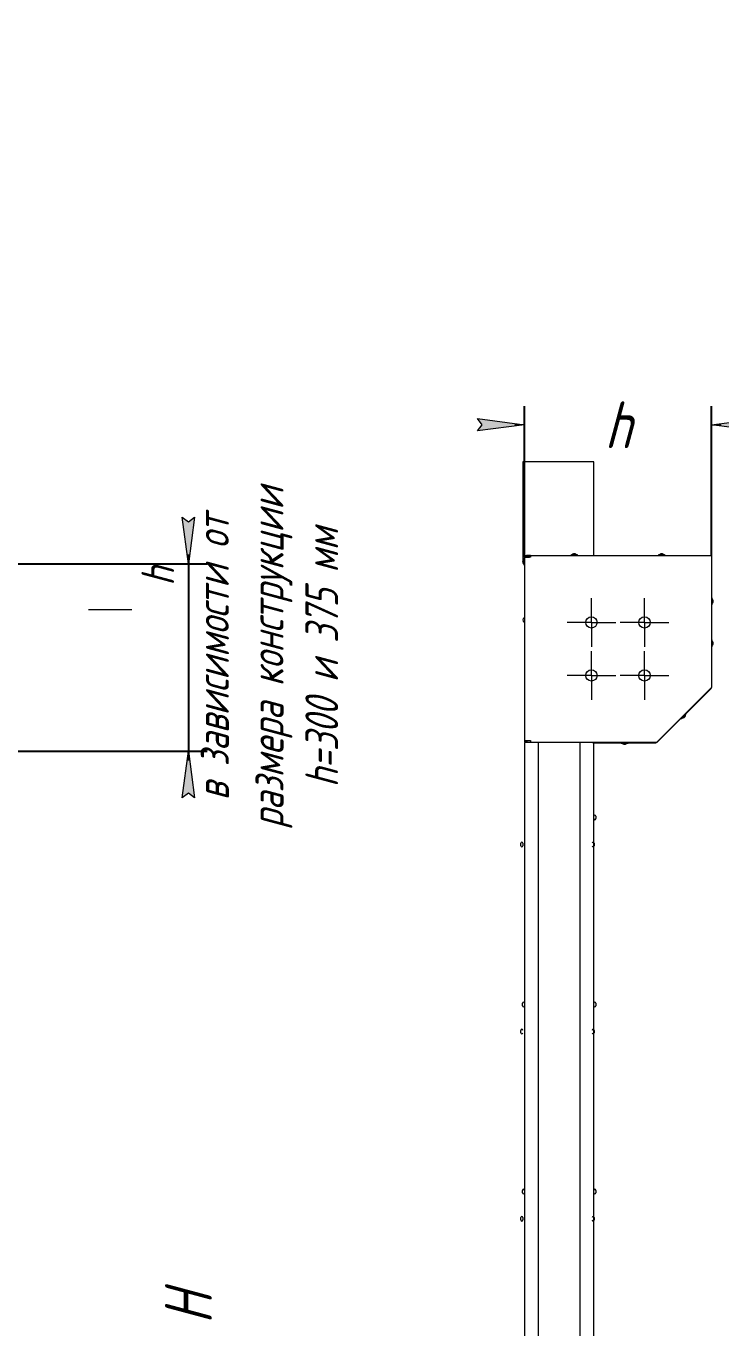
# Model space of a CAD drawing. Header units: millimetres. Extents: x 0 to 420, y 0 to 297.
# Drawn here: x 227.8 to 302, y 157.8 to 297 of the extents above; entities that cross this region are included whole.
import ezdxf

# ---------------------------------------------------------------- set-up
doc = ezdxf.new("R2010")
doc.units = ezdxf.units.MM
doc.linetypes.add('K5LT_AXLED', pattern=[19.5, 15, -1.5, 1.5, -1.5])
doc.linetypes.add('K5LT_THIN', pattern=[0])
doc.layers.add('Системный слой', color=7, linetype='Continuous')
doc.styles.add('KDIMTEXTSTYLE', font='GOST_AU.SHX', dxfattribs={"width": 0.96, "oblique": 15, "height": 5})
doc.dimstyles.new('KDIMSTYLE (0.07)', dxfattribs={"dimtxt": 5, "dimasz": 1, "dimexe": 2, "dimexo": 0, "dimgap": 1, "dimtad": 1, "dimlfac": 15, "dimtxsty": 'KDIMTEXTSTYLE', "dimsah": 1, "dimcen": 0, "dimdle": 1, "dimadec": 0, "dimazin": 0, "dimtfac": 0.667, "dimtmove": 0, "dimatfit": 3, "dimfxl": 1, "dimtvp": 1, "dimtolj": 1, "dimtzin": 0, "dimarcsym": 0})

# ---------------------------------------------------------------- blocks, each defined once
blk = doc.blocks.new('KDIMARROW_01')
at = {"layer": 'Системный слой'}
blk.add_hatch(color=0, dxfattribs=at).paths.add_polyline_path([(0, 0), (-5, 0.658262491226197), (-4.5, 5.51091059616309e-16), (-5, -0.6582624912261956)])
at = {"layer": 'Системный слой', "color": 0, "linetype": 'K5LT_THIN', "lineweight": 18}
for p, q in [((-4.5, 5.51091059616309e-16), (-5, 0.658262491226197)), ((-5, 0.658262491226197), (0, 0)), ((0, 0), (-5, -0.6582624912261956)), ((-5, -0.6582624912261956), (-4.5, 5.51091059616309e-16)), ((0, 0), (-1, 0))]:
    blk.add_line(p, q, dxfattribs=at)
blk = doc.blocks.new('U13')
at = {"layer": 'Системный слой', "color": 30, "linetype": 'K5LT_AXLED', "lineweight": 18, "true_color": 0xff8000}
for q in [(288.1799710589989, 230.1820967014012), (285.5799710589989, 227.582096701401), (288.179971058999, 224.9820967014012), (290.779971058999, 227.582096701401)]:
    blk.add_line((288.1799710589989, 227.582096701401), q, dxfattribs=at)
blk = doc.blocks.new('U14')
at = {"layer": 'Системный слой', "color": 30, "linetype": 'K5LT_AXLED', "lineweight": 18, "true_color": 0xff8000}
for q in [(293.8466377256657, 230.1820967014012), (291.2466377256659, 227.582096701401), (293.8466377256657, 224.9820967014012), (296.4466377256659, 227.582096701401)]:
    blk.add_line((293.8466377256657, 227.582096701401), q, dxfattribs=at)
blk = doc.blocks.new('U15')
at = {"layer": 'Системный слой', "color": 30, "linetype": 'K5LT_AXLED', "lineweight": 18, "true_color": 0xff8000}
for q in [(293.8466377256657, 235.8487633680677), (291.2466377256659, 233.2487633680677), (293.8466377256657, 230.6487633680677), (296.4466377256659, 233.2487633680677)]:
    blk.add_line((293.8466377256657, 233.2487633680677), q, dxfattribs=at)
blk = doc.blocks.new('U16')
at = {"layer": 'Системный слой', "color": 30, "linetype": 'K5LT_AXLED', "lineweight": 18, "true_color": 0xff8000}
for q in [(288.1799710589989, 235.8487633680677), (285.5799710589989, 233.2487633680676), (288.1799710589989, 230.6487633680677), (290.779971058999, 233.2487633680677)]:
    blk.add_line((288.1799710589989, 233.2487633680677), q, dxfattribs=at)

msp = doc.modelspace()

# ---------------------------------------------------------------- linework, layer by layer
at = {"layer": 'Системный слой', "color": 7, "linetype": 'K5LT_THIN', "lineweight": 18}
for p, q in [((280.8533043923168, 250.4154300347341), (280.8490349281552, 239.739384798974)), ((288.4263812205115, 250.4154300347341), (280.8533043923168, 250.4154300347341)), ((288.4263812205115, 240.4154300347341), (288.4263812205115, 250.4154300347341)), ((280.8546172263112, 239.7520967010037), (280.8648399460334, 239.7520967010037)), ((280.8648399461412, 239.7054300351317), (280.854617226317, 239.7054300351317)), ((280.8640204957989, 239.8375836829773), (280.8648399460334, 239.8375785510208)), ((280.8645860516497, 239.8368029244066), (280.8640204957989, 239.8375836829773)), ((280.8645860516497, 239.6207238117288), (280.8640204957989, 239.6199430531581)), ((280.8648399461412, 239.6199481847882), (280.8640204957989, 239.6199430531581)), ((280.9486150614346, 239.7287633680677), (280.9486150614346, 239.9754300347347)), ((280.9486150614346, 239.4820967014008), (280.9486150614346, 239.7287633680677)), ((281.013304392332, 240.0954300347344), (280.9799710589986, 240.0954300347344)), ((280.9799710589986, 239.7287633680677), (280.9799710589986, 240.0954300347344)), ((280.9799710589986, 239.362096701401), (280.9799710589986, 239.7287633680677)), ((281.013304392332, 240.1820967014008), (281.013304392332, 240.2154300347341)), ((281.013304392332, 240.2154300347341), (281.0159246506491, 240.2154300347341)), ((281.013304392332, 240.1820967014008), (281.013304392332, 240.2154300347341)), ((281.013304392332, 240.1820967014008), (281.013304392332, 220.608763368068)), ((281.0975382807918, 240.2154300347341), (281.5466377256653, 240.2154300347341)), ((281.6799710589987, 240.3954300347344), (281.2266377256651, 240.3954300347344)), ((281.2266377256651, 240.3154300347341), (281.6799710589987, 240.3154300347341)), ((281.2933043923318, 240.2347616930154), (281.2933043923318, 240.3150129603699)), ((281.3066377256649, 240.3154300347341), (281.6799710589987, 240.3154300347341)), ((281.6799710589987, 240.2354300347343), (281.3066377256649, 240.2354300347343)), ((281.6799710589987, 240.2154300347341), (281.5466377256653, 240.2154300347341)), ((281.6799710589987, 240.4154300347341), (301.013304392332, 240.4154300347341)), ((281.6799710589987, 240.4154300347341), (281.6799710589987, 240.2154300347341)), ((285.9799710589986, 240.4154300347341), (285.9799710589986, 240.4487633680674)), ((285.9799710589986, 240.4487633680674), (286.115672200864, 240.4487633680674)), ((286.0999710589979, 240.4801193656314), (286.1912609180719, 240.4801193656314)), ((286.115672200864, 240.4487633680674), (286.713304392332, 240.4487633680674)), ((286.1912609180719, 240.4801193656314), (286.5933043923318, 240.4801193656314)), ((286.2841235349694, 240.5741172007544), (286.2841235349431, 240.5646247599314)), ((286.2997518131734, 240.5789012299697), (286.2997518131734, 240.5656864162861)), ((286.3066005584077, 240.5741172007544), (286.3066005584077, 240.5688643328226)), ((286.3417455449556, 240.5789012299697), (286.3417455449556, 240.5778682905707)), ((286.3935236381562, 240.5789012299697), (286.3935236381562, 240.572177145105)), ((286.4160705046691, 240.5741172007544), (286.4160705046691, 240.5640561588212)), ((286.713304392332, 240.4154300347341), (286.713304392332, 240.4487633680674)), ((295.313304392332, 240.4154300347341), (295.313304392332, 240.4487633680674)), ((295.313304392332, 240.4487633680674), (295.4490055341973, 240.4487633680674)), ((295.4333043923312, 240.4801193656314), (295.5245942514052, 240.4801193656314)), ((295.4490055341973, 240.4487633680674), (296.0466377256653, 240.4487633680674)), ((295.5245942514052, 240.4801193656314), (295.9266377256651, 240.4801193656314)), ((295.6174568683027, 240.5741172007544), (295.6174568682765, 240.5646247599314)), ((295.6330851465067, 240.5789012299697), (295.6330851465067, 240.5656864162861)), ((295.6399338917411, 240.5741172007544), (295.6399338917411, 240.5688643328226)), ((295.675078878289, 240.5789012299697), (295.675078878289, 240.5778682905707)), ((295.7268569714896, 240.5789012299697), (295.7268569714896, 240.572177145105)), ((295.7494038380024, 240.5741172007544), (295.7494038380024, 240.5640561588212)), ((296.0466377256653, 240.4154300347341), (296.0466377256653, 240.4487633680674)), ((301.013304392332, 240.4154300347341), (301.013304392332, 226.2820967014007)), ((301.013304392332, 235.8837955947075), (301.0466377256653, 235.8837955947075)), ((301.0466377256653, 235.8837955947075), (301.0466377256653, 235.1504622613741)), ((301.0779937232284, 235.7637955947073), (301.0779937232284, 235.2704622613738)), ((301.171991558346, 235.4670542114251), (301.162531514596, 235.4670542114251)), ((301.1767755875666, 235.473090518058), (301.1625880312419, 235.473090518058)), ((301.1767755875666, 235.5003110605056), (301.1664555642892, 235.5003110605056)), ((301.1719915583518, 235.5909877010138), (301.1670072089688, 235.5909877010138)), ((301.1767755875666, 235.561167338023), (301.1737923018432, 235.561167338023)), ((301.013304392332, 235.1504622613741), (301.0466377256653, 235.1504622613741)), ((301.013304392332, 231.3837955947075), (301.0466377256653, 231.3837955947075)), ((301.0466377256653, 231.3837955947075), (301.0466377256653, 230.6504622613741)), ((301.0779937232284, 231.2637955947073), (301.0779937232284, 230.7704622613738)), ((301.1719915583518, 231.0909877010138), (301.1670072089688, 231.0909877010138)), ((301.1767755875666, 231.061167338023), (301.1737923018432, 231.061167338023)), ((301.013304392332, 230.6504622613741), (301.0466377256653, 230.6504622613741)), ((301.171991558346, 230.9670542114251), (301.162531514596, 230.9670542114251)), ((301.1767755875666, 230.973090518058), (301.1625880312419, 230.973090518058)), ((301.1767755875666, 231.0003110605056), (301.1664555642892, 231.0003110605056)), ((301.013304392332, 226.2820967014007), (295.1466377256653, 220.4154300347341)), ((295.2091216123451, 220.4579139214147), (300.9508205056512, 226.1996128147208)), ((297.7462337662293, 222.9950260752983), (297.7698039922681, 222.9714558492591)), ((298.2883489651384, 223.490000822129), (297.7698039922681, 222.9714558492591)), ((298.2256681899047, 223.3829759698785), (297.8768288445195, 223.0341366244928)), ((298.0665580947381, 223.0909328614557), (298.0615356390473, 223.0959553171475)), ((298.0887165550299, 223.1063256827403), (298.0856386388421, 223.1094035989277)), ((298.1290075385508, 223.1466166662612), (298.1265323615693, 223.1490918432422)), ((298.1534791316567, 223.1710882593676), (298.1432815307336, 223.1812858602907)), ((298.1576859547098, 223.1820607214188), (298.1510368383724, 223.1887098377475)), ((298.2647787390986, 223.5135710481682), (298.2883489651384, 223.490000822129)), ((281.0322343384936, 220.4154300347341), (281.0322343384936, 101.3487633680674)), ((281.2455676718267, 220.4154300347341), (281.0322343384936, 220.4154300347341)), ((281.0933043923318, 220.6154300347341), (281.5466377256653, 220.6154300347341)), ((281.0933043923318, 220.608763368068), (281.0933043923318, 220.6154300347341)), ((281.2799710589986, 220.4754300347347), (281.2266377256651, 220.4754300347347)), ((281.2266377256651, 220.4754300347347), (281.2266377256651, 220.4154300347341)), ((281.6799710589987, 220.4154300347341), (281.2455676718267, 220.4154300347341)), ((281.2799710589986, 220.6154300347341), (281.2799710589986, 220.4754300347347)), ((281.2799710589986, 220.4154300347341), (281.2799710589986, 220.6154300347341)), ((281.5466377256653, 220.6154300347341), (281.6799710589987, 220.6154300347341)), ((281.6799710589987, 220.6154300347341), (281.6799710589987, 220.4154300347341)), ((295.1466377256653, 220.4154300347341), (281.6799710589987, 220.4154300347341)), ((282.4989010051602, 220.4154300347341), (282.4989010051602, 101.3487633680674)), ((286.9597145538459, 101.3487633680674), (286.9597145538459, 220.4154300347341)), ((288.3463812205117, 220.3954300347344), (295.0582721656917, 220.3954300347344)), ((288.4263812205115, 101.3487633680674), (288.4263812205115, 220.3954300347344)), ((291.3582721656917, 220.3954300347344), (291.3582721656917, 220.362096701401)), ((292.0460754931624, 220.362096701401), (291.3582721656917, 220.362096701401)), ((291.9409762223544, 220.3307407038375), (291.4782721656919, 220.3307407038375)), ((291.6704904729143, 220.2367428687141), (291.6704904729298, 220.2461533844366)), ((291.6796570999384, 220.2319588394992), (291.6796570999384, 220.2462473957505)), ((291.711832080996, 220.2319588394992), (291.711832080996, 220.2366206197361)), ((291.7702205647784, 220.2319588394992), (291.7702205647784, 220.2358172512576)), ((291.7979229373383, 220.2367428687141), (291.7979229373383, 220.2430798183721)), ((291.9716054990249, 220.3307407038375), (291.9409762223544, 220.3307407038375)), ((292.0916054990251, 220.362096701401), (292.0460754931624, 220.362096701401)), ((292.0916054990251, 220.3954300347344), (292.0916054990251, 220.362096701401)), ((288.6530478871788, 212.5487633680674), (288.6530478871788, 212.4154300347341)), ((288.6530478871788, 212.4154300347341), (288.6530478871788, 212.2820967014007)), ((280.6266377256503, 209.3807984952484), (280.6266377256503, 209.647465161915)), ((280.8533043923169, 209.647465161915), (280.8533043923169, 209.3807984952484)), ((288.4741179410021, 209.647465161915), (288.4741179410021, 209.5141318285817)), ((288.4741179410021, 209.5141318285817), (288.4741179410021, 209.3807984952484)), ((280.8055676718273, 192.2820967014007), (280.8055676718273, 192.5487633680674)), ((281.0322343384936, 192.5487633680674), (281.0322343384936, 192.2820967014007)), ((288.6530478871788, 192.5487633680674), (288.6530478871788, 192.4154300347341)), ((288.6530478871788, 192.4154300347341), (288.6530478871788, 192.2820967014007)), ((280.6266377256501, 189.3807984952484), (280.6266377256501, 189.647465161915)), ((288.4741179410022, 189.647465161915), (288.4741179410022, 189.5141318285817)), ((288.4741179410022, 189.5141318285817), (288.4741179410022, 189.3807984952484)), ((280.8055676718273, 172.2820967014007), (280.8055676718273, 172.5487633680674)), ((288.6530478871788, 172.5487633680674), (288.6530478871788, 172.4154300347341)), ((288.6530478871788, 172.4154300347341), (288.6530478871788, 172.2820967014007)), ((280.6266377256502, 169.3807984952484), (280.6266377256502, 169.647465161915)), ((280.8533043923169, 169.647465161915), (280.8533043923169, 169.3807984952484)), ((288.4741179410022, 169.647465161915), (288.4741179410022, 169.5141318285817)), ((288.4741179410022, 169.5141318285817), (288.4741179410022, 169.3807984952484))]:
    msp.add_line(p, q, dxfattribs=at)
at = {"layer": 'Системный слой', "color": 30, "linetype": 'K5LT_AXLED', "lineweight": 18, "true_color": 0xff8000}
msp.add_line((239.0788770702273, 234.5856278163832), (234.456119143702, 234.5856278163832), dxfattribs=at)
at = {"layer": 'Системный слой', "color": 7, "linetype": 'K5LT_THIN', "lineweight": 18}
for centre in [(288.1799710589987, 233.2487633680674), (293.8466377256653, 233.2487633680674), (288.1799710589987, 227.5820967014008), (293.8466377256653, 227.5820967014008)]:
    msp.add_circle(centre, 0.6, dxfattribs=at)
for centre, radius, start, end in [((281.1959497611156, 239.7287633680677), 0.3485318546203589, 161.8075249567331, 168.3342532885908), ((281.1959497611156, 239.7287633680677), 0.3485318546203589, 191.6657467074059, 198.1924750997799), ((281.1959497611156, 239.7287633680677), 0.348531854620359, 191.6657467114092, 198.0583108555177), ((281.1960758927028, 239.7287589300484), 0.3320570792838742, 175.9697920743418, 179.9992342287182), ((281.1960759233627, 239.7287678067987), 0.332057109943977, 180.0007658939914, 184.0302076760034), ((281.1959497611156, 239.7287633680677), 0.3493120354511247, 135.0774804516837, 161.8486894464318), ((281.1959497611156, 239.7287633680677), 0.3493120354511247, 198.1513105535681, 224.9225195483163), ((281.1476315823841, 239.726118977044), 0.2835474243341206, 181.7782888087655, 184.1842855345721), ((282.1379122354693, 239.7287633680677), 1.214607843137253, 162.4294025642308, 168.2826750810466), ((281.2266377256651, 240.1820967014008), 0.2133333333333333, 90, 180), ((281.2266377256651, 240.1820967014008), 0.1333333333333333, 90, 165.5224878140819), ((281.3066377256649, 240.102096701401), 0.2133333333333333, 93.58332169847176, 147.9100487437186), ((281.3066377256649, 240.102096701401), 0.1333333333333333, 95.73917047726647, 121.7883308529922), ((281.3066377256649, 240.102096701401), 0.2133333333333334, 90, 93.58332169847175), ((281.3066377256649, 240.102096701401), 0.1333333333333333, 90, 95.73917047726647), ((286.3466377256653, 239.2908221915972), 1.214607843137253, 101.7173249189535, 107.5705974357692), ((286.3466377256653, 240.23278466595), 0.3493120354511247, 98.30004176932562, 134.9225195483163), ((286.3466377256653, 240.23278466595), 0.3493120354511247, 45.07748045168371, 81.69995823067435), ((286.3466377256653, 239.2908221915972), 1.214607843137253, 72.42940256423078, 78.28267508104656), ((295.6799710589987, 239.2908221915972), 1.214607843137253, 101.7173249189535, 107.5705974357692), ((295.6799710589987, 240.23278466595), 0.3493120354511247, 98.30004176932562, 134.9225195483163), ((295.6799710589987, 240.23278466595), 0.3493120354511247, 45.07748045168371, 81.69995823067435), ((295.6799710589987, 239.2908221915972), 1.214607843137253, 72.42940256423078, 78.28267508104656), ((299.8886965491947, 235.5171289280408), 1.214607843137253, 11.71732491895348, 17.57059743576924), ((299.8886965491947, 235.5171289280408), 1.214607843137253, 342.4294025642308, 348.2826750810465), ((300.8306590235474, 235.5171289280408), 0.3493120354511248, 10.6711312214684, 44.92251954831629), ((300.8306590235474, 235.5171289280408), 0.3493120354511247, 315.0774804516837, 349.3288687785316), ((281.1066377256494, 233.5154300347341), 0.2533333333333333, 111.618272418518, 180), ((281.1066377256494, 233.5154300347341), 0.2533333333333333, 180, 248.381727581482), ((299.8886965491947, 231.0171289280408), 1.214607843137253, 11.71732491895348, 17.57059743576924), ((300.8306590235474, 231.0171289280408), 0.3493120354511248, 10.6711312214684, 44.92251954831629), ((299.8886965491947, 231.0171289280408), 1.214607843137253, 342.4294025642308, 348.2826750810465), ((300.8306590235474, 231.0171289280408), 0.3493120354511247, 315.0774804516837, 349.3288687785316), ((300.7999710589979, 226.3504622613741), 0.2133333333333333, 315.0000000000001, 335.9794758096595), ((297.2102884206059, 224.0495163937916), 1.214607843137253, 297.4294025642308, 303.2826750810465), ((297.8763564738447, 223.3834483405533), 0.3493120354511247, 270.0774804516837, 305.6972224194652), ((297.8763564738447, 223.3834483405533), 0.3493120354511247, 324.3027775805348, 359.9225195483162), ((297.2102884206059, 224.0495163937916), 1.214607843137253, 326.7173249189535, 332.5705974357693), ((281.2266377256651, 220.608763368068), 0.2133333333333333, 180, 244.9921667653296), ((281.2266377256651, 220.608763368068), 0.1333333333333333, 180, 270), ((291.7249388323584, 221.5200378778717), 1.214607843137253, 252.4294025642308, 258.2826750810465), ((291.7249388323584, 220.5780754035185), 0.3493120354511247, 225.0774804516837, 260.2943885197894), ((291.7249388323584, 220.5780754035185), 0.3493120354511247, 279.7056114802107, 314.9225195483163), ((291.7249388323584, 221.5200378778717), 1.214607843137253, 281.7173249189534, 287.5705974357692), ((295.0582721656917, 220.6087633680675), 0.2133333333333333, 269.9999999999999, 315), ((288.5397145538457, 212.5487633680674), 0.1133333333333333, 0, 180), ((288.5397145538457, 212.2820967014007), 0.1133333333333333, 180, 0), ((280.7399710589835, 209.647465161915), 0.1133333333333333, 0, 180), ((280.7399710589835, 209.3807984952484), 0.1133333333333333, 180, 0), ((288.3607846076688, 209.647465161915), 0.1133333333333333, 0, 180), ((288.3607846076688, 209.3807984952484), 0.1133333333333333, 180, 0), ((280.9189010051604, 192.5487633680674), 0.1133333333333333, 0, 180), ((280.9189010051604, 192.2820967014007), 0.1133333333333333, 180, 0), ((288.5397145538457, 192.5487633680674), 0.1133333333333333, 0, 180), ((288.5397145538457, 192.2820967014007), 0.1133333333333333, 180, 0), ((280.7399710589835, 189.647465161915), 0.1133333333333333, 0, 180), ((280.7399710589835, 189.3807984952484), 0.1133333333333333, 180, 0), ((288.3607846076689, 189.647465161915), 0.1133333333333333, 0, 180), ((288.3607846076689, 189.3807984952484), 0.1133333333333333, 180, 0), ((280.9189010051604, 172.5487633680674), 0.1133333333333333, 0, 180), ((288.5397145538457, 172.5487633680674), 0.1133333333333333, 0, 180), ((280.9189010051604, 172.2820967014007), 0.1133333333333333, 180, 0), ((288.5397145538457, 172.2820967014007), 0.1133333333333333, 180, 0), ((280.7399710589835, 169.647465161915), 0.1133333333333333, 0, 180), ((280.7399710589835, 169.3807984952484), 0.1133333333333333, 180, 0), ((288.3607846076688, 169.647465161915), 0.1133333333333333, 0, 180), ((288.3607846076688, 169.3807984952484), 0.1133333333333333, 180, 0)]:
    msp.add_arc(centre, radius, start, end, dxfattribs=at)
for centre, major_axis, ratio, start_param, end_param in [((281.1959497611156, 239.739384798974), (-0.3469148329612232, 4.248481397627006e-17), 0.9656115289996596, 6.103548980453207, 6.215333488581064), ((281.1959497611156, 239.739384798974), (-0.3469148329612233, 4.248481397627008e-17), 0.9656115289996592, 6.103548979659087, 6.215333488573001), ((281.1959497611156, 239.7682118406366), (-0.3469148329612232, 4.248481397627007e-17), 0.2599891825883135, 0.0678518185985224, 0.1796363267303291), ((281.1959497611156, 239.7682118406366), (-0.3469148329612233, 4.248481397627008e-17), 0.2599891825883135, 0.06785181860658529, 0.1796363275204991), ((281.1959497611156, 239.6893148954989), (-0.3469148329612232, 4.248481397627007e-17), 0.2599891825883135, -0.1796363267303294, -0.0678518185985224), ((281.1959497611156, 239.6893148954989), (-0.3469148329612232, 4.248481397627007e-17), 0.2599891825883135, -0.1796363275095185, -0.06785181860658529), ((281.1959497611156, 239.7181419371614), (-0.3469148329612232, 4.248481397627007e-17), 0.9656115289996596, 0.0678518186065844, 0.1796363275204973), ((281.1959497611156, 239.7181419371614), (-0.3469148329612233, 4.248481397627008e-17), 0.9656115289996594, 0.06785181860393763, 0.1796363267303303), ((286.3285153933531, 240.23278466595), (-5.60481969548804e-17, 0.348531854620359), 0.6299059767289743, 0.2036056898177909, 0.3175185885859806), ((286.3093087225164, 240.23278466595), (-5.578816003937301e-17, 0.3469148329612232), 0.4063183114078982, 0.06785181860658529, 0.1796363275095185), ((286.3135395354302, 240.23278466595), (-5.578816003937301e-17, 0.3469148329612233), 0.5861941161619427, 0.06785181860393763, 0.08530936348703352), ((286.3647600579766, 240.23278466595), (-5.604819695488039e-17, 0.3485318546203589), 0.6299059767289773, 0.2036056897329708, 0.3175185888238224), ((286.3613355315379, 240.23278466595), (-1.334378149178465e-16, 0.348531854620359), 0.7766713980063362, 0.2036056898177909, 0.2295121273003566), ((286.3632371927176, 240.23278466595), (-2.868798611218971e-16, 0.3469148329612233), 0.9137315961564609, 0.06785181860658529, 0.1796363275204982), ((286.3705857231943, 240.23278466595), (-1.328187270668811e-16, 0.3469148329612233), 0.8101706352226785, 0.0678518185985224, 0.1796363267303291), ((286.3226897281353, 240.23278466595), (-5.578816003937301e-17, 0.3469148329612232), 0.8101706352226788, 6.197875935778116, 6.215333488581064), ((286.330038258612, 240.23278466595), (-5.578816003937301e-17, 0.3469148329612233), 0.913731596156461, 6.103548979659088, 6.215333488573002), ((286.3319399197918, 240.23278466595), (-5.604819695488039e-17, 0.3485318546203589), 0.7766713980063396, 5.96566671858768, 6.079579617361795), ((286.3797359158995, 240.23278466595), (-5.5788160039373e-17, 0.3469148329612232), 0.5861941161619427, -0.08530936348208584, -0.0678518185985224), ((286.3797359158995, 240.23278466595), (-5.5788160039373e-17, 0.3469148329612232), 0.5861941161619427, 6.103548980453207, 6.1978759436975), ((286.3613355315379, 240.23278466595), (-1.334378149178465e-16, 0.348531854620359), 0.7766713980063371, 5.965666717601342, 6.079579617361796), ((295.6618487266864, 240.23278466595), (-5.60481969548804e-17, 0.348531854620359), 0.6299059767289743, 0.2036056898177909, 0.3175185885859806), ((295.6426420558498, 240.23278466595), (-5.578816003937301e-17, 0.3469148329612232), 0.4063183114078982, 0.06785181860658529, 0.1796363275095185), ((295.6468728687635, 240.23278466595), (-5.578816003937301e-17, 0.3469148329612233), 0.5861941161619427, 0.06785181860393763, 0.08530936348703352), ((295.6980933913099, 240.23278466595), (-5.604819695488039e-17, 0.3485318546203589), 0.6299059767289773, 0.2036056897329708, 0.3175185888238224), ((295.6946688648713, 240.23278466595), (-1.334378149178465e-16, 0.348531854620359), 0.7766713980063362, 0.2036056898177909, 0.2295121273003566), ((295.696570526051, 240.23278466595), (-2.868798611218971e-16, 0.3469148329612233), 0.9137315961564609, 0.06785181860658529, 0.1796363275204982), ((295.7039190565276, 240.23278466595), (-1.328187270668811e-16, 0.3469148329612233), 0.8101706352226785, 0.0678518185985224, 0.1796363267303291), ((295.6560230614687, 240.23278466595), (-5.578816003937301e-17, 0.3469148329612232), 0.8101706352226788, 6.197875935778116, 6.215333488581064), ((295.6633715919453, 240.23278466595), (-5.578816003937301e-17, 0.3469148329612233), 0.913731596156461, 6.103548979659088, 6.215333488573002), ((295.6652732531251, 240.23278466595), (-5.604819695488039e-17, 0.3485318546203589), 0.7766713980063396, 5.96566671858768, 6.079579617361795), ((295.7130692492328, 240.23278466595), (-5.5788160039373e-17, 0.3469148329612232), 0.5861941161619427, -0.08530936348208584, -0.0678518185985224), ((295.7130692492328, 240.23278466595), (-5.5788160039373e-17, 0.3469148329612232), 0.5861941161619427, 6.103548980453207, 6.1978759436975), ((295.6946688648713, 240.23278466595), (-1.334378149178465e-16, 0.348531854620359), 0.7766713980063371, 5.965666717601342, 6.079579617361796), ((300.8306590235474, 235.5266561177347), (0.3485318546203589, 0), 0.9128441627637697, 0.2036056898177909, 0.3175185885919065), ((300.8306590235474, 235.5076017383459), (0.348531854620359, -3.949241558842069e-16), 0.9128441627637716, 0.2036056898177909, 0.3175185895782444), ((300.8306590235474, 235.5384286248088), (0.348531854620359, 0), 0.4083081367155322, -0.3175185885919065, -0.2036056898177909), ((300.8306590235474, 235.4958292312723), (0.348531854620359, 0), 0.4083081367155322, -0.3175185895782437, -0.2036056897329708), ((300.8306590235474, 235.5429317715744), (0.3469148329612233, 0), 0.7752971490359108, 0.1450585116498901, 0.1796363275204991), ((300.8306590235474, 235.5107175069126), (0.3469148329612232, -7.012141641726044e-16), 0.9876085464535682, 0.06785181859852418, 0.1796363267263806), ((300.8306590235474, 235.5488024192922), (0.3469148329612233, 0), 0.631596651904353, 6.103548979659087, 6.215333488573001), ((300.8306590235474, 235.4767818034638), (0.3469148329612232, 0), 0.1569374364894202, -0.1796363267303294, -0.0678518185985224), ((300.8306590235474, 235.5235403491685), (0.3469148329612233, -3.930918960625725e-16), 0.9876085464535677, 6.135399050593303, 6.21533348857565), ((300.8306590235474, 235.5429317715744), (0.3469148329612233, 0), 0.7752971490359108, 0.06785181860658529, 0.1450585116498901), ((300.8306590235474, 235.4854554367889), (0.3469148329612232, 0), 0.6315966519043531, 0.06785181860658529, 0.1450632779691903), ((300.8306590235474, 235.4913260845071), (0.3469148329612232, 0), 0.775297149035911, 6.138126795529697, 6.215333488573001), ((300.8306590235474, 231.0266561177347), (0.3485318546203589, 0), 0.9128441627637697, 0.2036056898177909, 0.3175185885919065), ((300.8306590235474, 231.0076017383459), (0.348531854620359, -3.949241558842069e-16), 0.9128441627637716, 0.2036056898177909, 0.3175185895782444), ((300.8306590235474, 231.0384286248088), (0.348531854620359, 0), 0.4083081367155322, -0.3175185885919065, -0.2036056898177909), ((300.8306590235474, 231.0429317715744), (0.3469148329612233, 0), 0.7752971490359108, 0.1450585116498901, 0.1796363275204991), ((300.8306590235474, 231.0107175069126), (0.3469148329612232, -7.012141641726044e-16), 0.9876085464535682, 0.06785181859852418, 0.1796363267263806), ((300.8306590235474, 231.0488024192922), (0.3469148329612233, 0), 0.631596651904353, 6.103548979659087, 6.215333488573001), ((300.8306590235474, 231.0429317715744), (0.3469148329612233, 0), 0.7752971490359108, 0.06785181860658529, 0.1450585116498901), ((300.8306590235474, 230.9854554367889), (0.3469148329612232, 0), 0.6315966519043531, 0.06785181860658529, 0.1450632779691903), ((300.8306590235474, 230.9958292312723), (0.348531854620359, 0), 0.4083081367155322, -0.3175185895782437, -0.2036056897329708), ((300.8306590235474, 230.9767818034638), (0.3469148329612232, 0), 0.1569374364894202, -0.1796363267303294, -0.0678518185985224), ((300.8306590235474, 231.0235403491685), (0.3469148329612233, -3.930918960625725e-16), 0.9876085464535677, 6.135399050593303, 6.21533348857565), ((300.8306590235474, 230.9913260845071), (0.3469148329612232, 0), 0.775297149035911, 6.138126795529697, 6.215333488573001), ((297.8677914164031, 223.3748832831117), (0.2464492378615797, -0.2464492378615798), 0.8547008300425853, 5.965666717601343, 6.079579617431666), ((297.8849215312853, 223.3920133979944), (0.2464492378615799, -0.2464492378615796), 0.8547008300425875, 5.96566671858768, 6.079579617361794), ((297.8554567508392, 223.3625486175488), (0.2453058308810793, -0.2453058308810794), 0.6903431613095722, 6.103548980449256, 6.170571641915876), ((297.8554567508392, 223.3625486175488), (0.2453058308810793, -0.2453058308810794), 0.6903431613095722, 6.170571641915876, 6.215333488575649), ((297.8844177599203, 223.3915096266294), (0.2453058308810792, -0.2453058308810794), 0.9602747893598306, 6.103548979659088, 6.215333488573001), ((297.8564140575018, 223.3635059242109), (0.2453058308810793, -0.2453058308810794), 0.7234820796903721, 0.0678518185985224, 0.1796363267303292), ((297.8962988901865, 223.4033907568957), (0.2453058308810793, -0.2453058308810794), 0.7234820796903721, 6.17057961893337, 6.215333488581064), ((297.8682951877681, 223.3753870544768), (0.2453058308810791, -0.2453058308810797), 0.9602747893598306, 0.06785181860658529, 0.1725410317617646), ((297.8622546298518, 223.369346496561), (0.2464492378615797, -0.2464492378615798), 0.5191208829593651, 0.2036056897329708, 0.3175185895782436), ((297.9040965902465, 223.4111884569562), (0.2453058308810793, -0.2453058308810794), 0.2790561393697209, 0.06785181860658529, 0.1796363275204991), ((297.8972561968492, 223.4043480635579), (0.2453058308810793, -0.2453058308810794), 0.6903431613095723, 0.0678518185985224, 0.1126136652594913), ((297.8904583178365, 223.3975501845452), (0.2464492378615797, -0.2464492378615799), 0.5191208829593653, 0.2036056898177909, 0.3175185885919065), ((291.7045028633827, 220.5780754035185), (-6.402426302425699e-17, -0.348531854620359), 0.4826247158566883, -0.3175185895782437, -0.20360568981779), ((291.6965974858013, 220.5780754035185), (-6.372722096440511e-17, -0.3469148329612233), 0.7202316911453315, 6.160613745094261, 6.215333488573002), ((291.685262619773, 220.5780754035185), (-6.37272209644051e-17, -0.3469148329612232), 0.2383223772436673, -0.1796363267263787, -0.0678518185985224), ((291.7346751015295, 220.5780754035185), (-6.372722096440511e-17, -0.3469148329612232), 0.9711861018903263, 6.1191532270709, 6.215333488581064), ((291.7453748013341, 220.5780754035185), (-6.402426302425698e-17, -0.3485318546203589), 0.4826247158566916, -0.3175185885919065, -0.2036056898177909), ((291.7543627147982, 220.5780754035185), (-6.372722096440511e-17, -0.3469148329612233), 0.6937336023791377, 6.103548979659088, 6.215333488573002), ((291.6955149499196, 220.5780754035185), (-6.372722096440511e-17, -0.3469148329612233), 0.6937336023791377, 0.06785181860658529, 0.1225666432773656), ((291.7152025631873, 220.5780754035185), (-6.372722096440511e-17, -0.3469148329612232), 0.9711861018903262, 0.0678518185985224, 0.179636326730329), ((291.7532801789165, 220.5780754035185), (-6.372722096440511e-17, -0.3469148329612232), 0.7202316911453315, 0.06785181860658529, 0.1225715620799512), ((291.7136775891802, 220.5780754035185), (-3.735827348761211e-16, -0.3485318546203588), 0.8758272567374547, 0.2036056897329708, 0.3175185888238228), ((291.7532801789165, 220.5780754035185), (-6.372722096440511e-17, -0.3469148329612232), 0.7202316911453315, 0.1225715620799512, 0.1796363275095185), ((291.7362000755366, 220.5780754035185), (-3.735827348761211e-16, -0.3485318546203589), 0.875827256737453, 0.2036056898177909, 0.3175185885859806)]:
    msp.add_ellipse(centre, major_axis=major_axis, ratio=ratio, start_param=start_param, end_param=end_param, dxfattribs=at)
for points, knots in [([(280.8641609774914, 239.7384774715617), (280.8641701012482, 239.738789937624), (280.864245213872, 239.7412340110024), (280.8644382828373, 239.7457860561749), (280.8646894290861, 239.7500115797381), (280.8648399460334, 239.7520967010037)], [0, 0, 0, 0, 0.4174438343405253, 3.237595518533362, 6, 6, 6, 6]), ([(286.44584917206, 240.5638944809249), (286.443524763224, 240.5641963668538), (286.4395948723154, 240.5644733622881), (286.433852938395, 240.564726531839), (286.4288764042655, 240.5647193073661), (286.424525191084, 240.5645722001929), (286.4204359771947, 240.5642961442283), (286.4177585337933, 240.56404499798), (286.4164535600597, 240.5638944810326)], [0, 0, 0, 0, 2.011266968198639, 3.776311061588764, 5.243227476451234, 6.555375922134716, 7.790331828744591, 9, 9, 9, 9]), ([(295.7791825053934, 240.5638944809249), (295.7768580965573, 240.5641963668538), (295.7729282056487, 240.5644733622881), (295.7671862717283, 240.564726531839), (295.7622097375989, 240.5647193073661), (295.7578585244174, 240.5645722001929), (295.7537693105281, 240.5642961442283), (295.7510918671267, 240.56404499798), (295.749786893393, 240.5638944810326)], [0, 0, 0, 0, 2.011266968198639, 3.776311061588764, 5.243227476451234, 6.555375922134716, 7.790331828744591, 9, 9, 9, 9]), ([(301.1617688385228, 235.6069330432231), (301.1620707244507, 235.6081945862482), (301.1623477198855, 235.6110853623188), (301.1626008894364, 235.6146956218219), (301.1625936649635, 235.6179465836047), (301.1624465577898, 235.6207492932058), (301.1621705018257, 235.6234193195658), (301.1619193555769, 235.6251261110341), (301.1617688386295, 235.6259874223142)], [0, 0, 0, 0, 2.011266968198639, 3.776311061588764, 5.243227476451234, 6.555375922134716, 7.790331828744591, 9, 9, 9, 9]), ([(301.1617688385228, 235.4513991065412), (301.1620707244507, 235.4546434352826), (301.1623477198855, 235.4605124387659), (301.1626008894364, 235.4687769461212), (301.1625936649635, 235.4760015515622), (301.1624465577908, 235.4822982241183), (301.1621705018257, 235.4882340249641), (301.1619193555769, 235.4920995552075), (301.1617688386295, 235.4939985002111)], [0, 0, 0, 0, 2.011266968098, 3.776311061400137, 5.243227476195534, 6.555375921835582, 7.790331828533445, 9, 9, 9, 9]), ([(301.1617688385228, 231.1069330432231), (301.1620707244507, 231.1081945862482), (301.1623477198855, 231.1110853623188), (301.1626008894364, 231.1146956218219), (301.1625936649635, 231.1179465836047), (301.1624465577898, 231.1207492932058), (301.1621705018257, 231.1234193195658), (301.1619193555769, 231.1251261110341), (301.1617688386295, 231.1259874223142)], [0, 0, 0, 0, 2.011266968198639, 3.776311061588764, 5.243227476451234, 6.555375922134716, 7.790331828744591, 9, 9, 9, 9]), ([(301.1617688385228, 230.9513991065412), (301.1620707244507, 230.9546434352826), (301.1623477198855, 230.9605124387659), (301.1626008894364, 230.9687769461212), (301.1625936649635, 230.9760015515622), (301.1624465577908, 230.9822982241183), (301.1621705018257, 230.9882340249641), (301.1619193555769, 230.9920995552075), (301.1617688386295, 230.9939985002111)], [0, 0, 0, 0, 2.011266968098, 3.776311061400137, 5.243227476195534, 6.555375921835582, 7.790331828533445, 9, 9, 9, 9]), ([(298.036157350545, 223.0749892262807), (298.0377516207336, 223.0761565652949), (298.0402008085464, 223.0782140224082), (298.0437378720217, 223.0813930500708), (298.04663011393, 223.0842955089268), (298.0490636405672, 223.0869370765239), (298.0512493277077, 223.0895131657532), (298.0526350841587, 223.0912540966346), (298.0532874657007, 223.0921193412851)], [0, 0, 0, 0, 2.011266968085955, 3.776311061377392, 5.243227476164512, 6.555375921799103, 7.790331828507666, 9, 9, 9, 9]), ([(298.1363278386738, 223.1751597144099), (298.1385789397892, 223.1769838843511), (298.1428150318613, 223.1808282457235), (298.1484154478998, 223.1860706259493), (298.1532048361581, 223.1908702311544), (298.157261643459, 223.1951350794151), (298.1610050662442, 223.1992689042897), (298.1633737875674, 223.2019928000433), (298.1645315266138, 223.2033634021987)], [0, 0, 0, 0, 2.011266968098, 3.776311061400137, 5.243227476195534, 6.555375921835582, 7.790331828533445, 9, 9, 9, 9]), ([(291.6519859664716, 220.2469655885436), (291.6551144635646, 220.2466637026152), (291.660723438183, 220.2463867071809), (291.6686599764683, 220.2461335376295), (291.6755900020635, 220.2461407621024), (291.6816324771937, 220.2462878692756), (291.6873263309673, 220.2465639252402), (291.6910369534949, 220.2468150714889), (291.692857904581, 220.2469655884364)], [0, 0, 0, 0, 2.011266968198639, 3.776311061588764, 5.243227476451234, 6.555375922134716, 7.790331828744591, 9, 9, 9, 9])]:
    msp.add_open_spline(points, degree=3, knots=knots, dxfattribs=at)
for points in [[(286.2780943914173, 240.564715613617), (286.2760774809898, 240.5647156135535), (286.2720473272882, 240.5646551854129), (286.2660023688592, 240.5643788054927), (286.261991315632, 240.564081365334), (286.2599720592535, 240.5638944810331)], [(286.2780943914173, 240.564715613617), (286.2801113016148, 240.5647156135535), (286.2841451373108, 240.564656046052), (286.2901718838821, 240.5643757989908), (286.2942275966403, 240.5640878220755), (286.2962167238275, 240.5638944810074)], [(295.6114277247506, 240.564715613617), (295.6094108143231, 240.5647156135535), (295.6053806606216, 240.5646551854129), (295.5993357021926, 240.5643788054927), (295.5953246489654, 240.564081365334), (295.5933053925868, 240.5638944810331)], [(295.6114277247506, 240.564715613617), (295.6134446349482, 240.5647156135535), (295.6174784706441, 240.564656046052), (295.6235052172154, 240.5643757989908), (295.6275609299736, 240.5640878220755), (295.6295500571608, 240.5638944810074)], [(291.8202421357401, 220.2461444558519), (291.818988824957, 220.246144455915), (291.8164801597762, 220.2462040234165), (291.8127448420216, 220.2464842704777), (291.8102007908942, 220.246772247393), (291.8089808924252, 220.2469655884616)], [(291.8202421357401, 220.2461444558519), (291.821495446853, 220.246144455915), (291.8239990361027, 220.2462048840555), (291.8277593334983, 220.2464812639758), (291.8302420612494, 220.246778704135), (291.8315033787126, 220.2469655884354)]]:
    msp.add_open_spline(points, degree=3, dxfattribs=at)

# ---------------------------------------------------------------- block references
at = {"layer": 'Системный слой'}
for name in ['U16', 'U15', 'U13', 'U14']:
    msp.add_blockref(name, (0, 0), dxfattribs=at)

# ---------------------------------------------------------------- dimensions: what is measured, and where the dimension line sits
at = {"layer": 'Системный слой', "color": 7}
msp.add_linear_dim(base=(245.1259966240567, 219.4941318285817), p1=(218.7835047408702, 239.5141318285817), p2=(218.7835047408702, 219.4941318285817), angle=90, text='\\H5.0;\\W0.965;\\Q15;\\H5.0;\\W0.965;\\Q15;\\Q15;\\H3.50;          \\Q15;h\\Q15;\\H5.00;\\X\\H5.0;\\W0.965;\\Q15;\\Q15;\\H3.50;в зависимости от \\Q15;\\H5.00;\\X\\H5.0;\\W0.965;\\Q15;\\Q15;\\H3.50;размера конструкции \\Q15;\\H5.00;\\X\\H5.0;\\W0.965;\\Q15;\\Q15;\\H3.50;h=300 и 375 мм\\Q15;\\H5.00;', dimstyle='KDIMSTYLE (0.07)', override={"dimexo": 0, "dimblk1": 'KDIMARROW_01', "dimblk2": 'KDIMARROW_01', "dimse1": 0, "dimse2": 0, "dimclrt": 7, "dimtolj": 1}, dxfattribs=at).render()
msp.add_linear_dim(base=(281.013304392332, 254.377238433497), p1=(301.013304392332, 240.4154300347341), p2=(281.013304392332, 240.1820967014007), location=(291.013304392332, 254.377238433497), text='\\H5.0;\\W0.965;\\Q15;\\H5.0;\\W0.965;\\Q15;\\Q15;h', dimstyle='KDIMSTYLE (0.07)', override={"dimexo": 0, "dimblk1": 'KDIMARROW_01', "dimblk2": 'KDIMARROW_01', "dimse1": 0, "dimse2": 0, "dimclrt": 7, "dimtolj": 1}, dxfattribs=at).render()
msp.add_linear_dim(base=(245.1259966240567, 219.4941318285817), p1=(216.1968380742035, 100.447465161915), p2=(218.7835047408702, 219.4941318285817), angle=90, location=(245.1259966240567, 159.9707984952483), text='\\H5.0;\\W0.965;\\Q15;\\H5.0;\\W0.965;\\Q15;\\Q15;Н', dimstyle='KDIMSTYLE (0.07)', override={"dimexo": 0, "dimblk1": 'KDIMARROW_01', "dimblk2": 'KDIMARROW_01', "dimse1": 0, "dimse2": 0, "dimclrt": 7, "dimtolj": 1}, dxfattribs=at).render()

doc.saveas('drawing.dxf')
